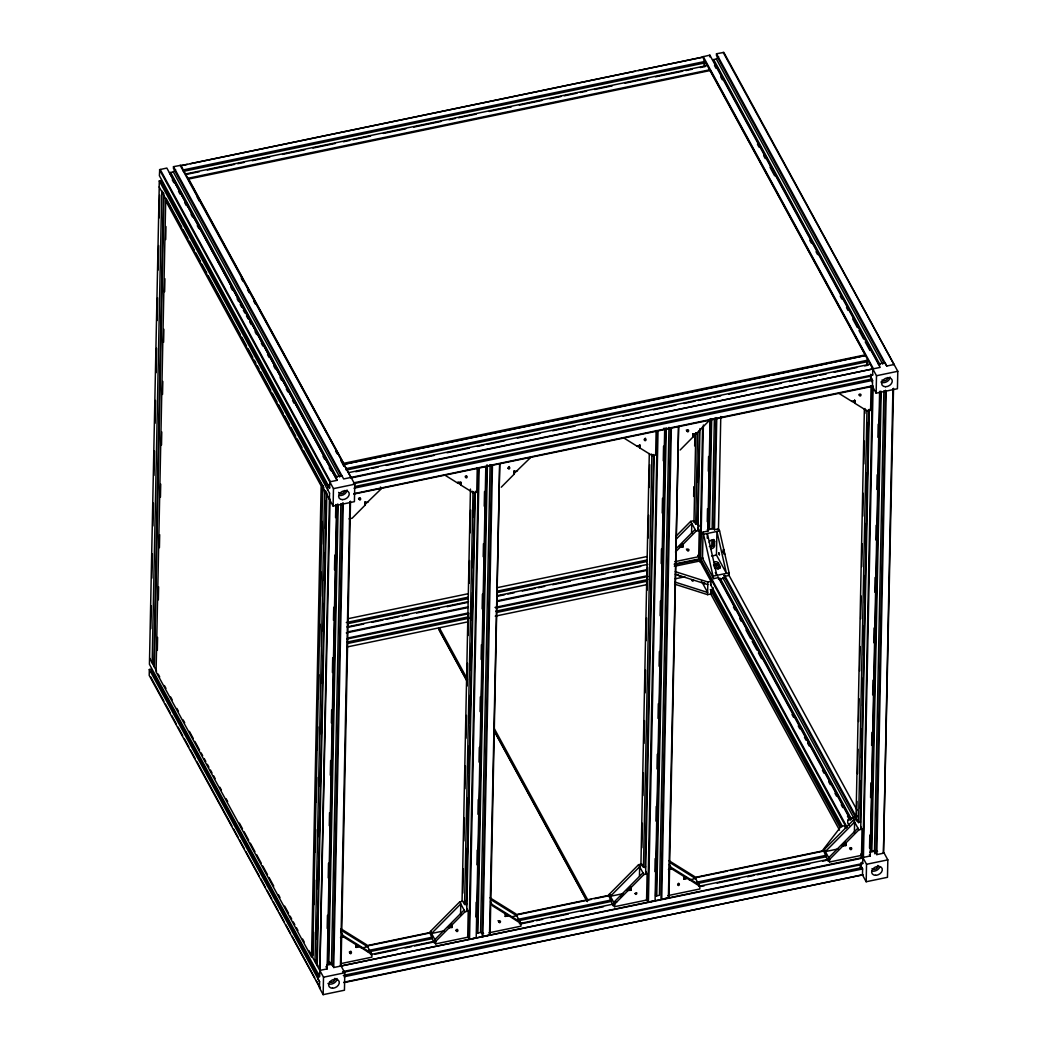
<?xml version="1.0" encoding="UTF-8"?>
<svg xmlns="http://www.w3.org/2000/svg" width="1047" height="1047" viewBox="0 0 1047 1047"><rect width="100%" height="100%" fill="white"/><g stroke="black" fill="none" stroke-linecap="round" stroke-linejoin="round"><path stroke-width="1.5" d="M699.919 562.082L702.602 426.639M319.885 987.753L149.211 675.42L149.328 669.491L151.108 669.125L319.008 977.087M341.374 476.385L173.462 168.423L173.501 166.669L180.817 165.321L354.776 484.211L354.41 501.657L333.116 506.081L159.17 186.85L159.288 180.922L161.068 180.555L328.195 487.091M337.095 480.324L166.839 168.057L159.72 169.614L159.393 175.687L329.648 487.954L329.779 481.842L337.16 480.311L335.315 476.922L341.832 475.56M150.82 628.671L151.292 605.847M151.854 578.127L152.352 553.68M152.914 525.96L153.386 503.149M153.948 475.43L154.446 450.982M155.008 423.263L155.48 400.438M156.042 372.732L156.54 348.271M157.102 320.565L157.574 297.741M158.136 270.034L158.634 245.574M159.196 217.868L159.668 195.043M161.016 183.173L161.068 180.555M161.762 191.784L152.155 662.895L153.922 662.529L163.502 193.041M154.367 666.978L163.973 195.854M157.325 650.396L157.587 637.361M158.346 599.866L158.621 586.817M159.419 547.699L159.681 534.651M160.44 497.155L160.715 484.12M161.513 445.001L161.775 431.953M162.534 394.457L162.809 381.422M163.607 342.29L163.869 329.255M164.628 291.76L164.903 278.724M165.701 239.593L165.963 226.558M313.105 955.073L313.577 932.249M314.139 904.529L314.637 880.082M315.199 852.363L315.671 829.551M316.233 801.832L316.731 777.384M317.293 749.665L317.765 726.84M318.327 699.134L318.825 674.674M319.387 646.967L319.859 624.143M320.421 596.437L320.919 571.976M321.481 544.27L321.953 521.445M322.555 492.103L322.685 485.586L312.647 956.853M324.609 490.467L315.003 961.591L316.77 961.225L326.311 493.359M317.11 939.408L317.673 911.688M318.131 888.864L318.707 861.158M319.204 836.697L319.728 810.627M320.225 786.166L320.801 758.46M321.298 733.999L321.822 707.916M322.319 683.469L322.895 655.749M323.392 631.302L323.955 603.596M324.413 580.771L324.989 553.052M325.486 528.604L326.049 500.885M317.228 965.661L326.821 494.537M317.843 973.173L317.738 978.304L319.584 981.706L319.453 987.858L323.157 994.65L344.45 990.226L344.803 972.768L341.047 965.936L350.509 501.251M327.698 489.734L327.803 484.617L329.648 488.007M329.543 493.137L319.688 976.576L149.433 664.256L159.236 186.876M319.872 970.543L330.08 499.157L329.347 499.157M323.157 994.65L323.51 977.204L312.006 956.264M333.116 506.081L333.47 488.635L329.779 481.842M327.188 928.414L327.462 915.366M328.221 877.87L328.522 863.199M329.281 825.703L329.556 812.668M330.315 775.173L330.616 760.502M331.375 723.006L331.65 709.971M332.409 672.475L332.71 657.804M333.47 620.308L333.744 607.26M334.503 569.777L334.804 555.106M335.563 517.611L335.838 504.562M327.135 968.894L336.571 505.923M337.042 504.536L327.659 964.248L331.506 963.449L340.877 503.738M328.13 963.921L337.5 504.209M328.81 964.012L338.194 504.301M333.051 966.145L342.487 503.188M343.625 465.954L343.678 463.337L188.224 178.226L709.958 69.743L865.398 354.854L343.678 463.337M353.925 493.661L872.452 385.833L862.82 858.043L333.718 967.52L343.259 502.913M341.1 966.159L340.445 966.119L349.92 501.526M359.357 946.737L356.163 947.404L355.967 944.329L371.921 954.55L371.868 957.167L341.518 963.476M365.181 505.073L364.984 501.997L365.181 505.073L352.185 518.2L348.991 518.867M356.163 947.404L355.967 944.329M466.726 903.98L464.606 904.425L462.866 901.231L459.672 901.899L430.435 931.424L430.382 934.042L433.537 941.646M468.101 621.8L439.347 627.781L439.295 630.399L466.635 680.537M434.283 943.007L434.322 941.253L435.748 943.884L467.695 937.248L468.231 911.073L466.818 908.495M435.748 943.884L435.801 941.266L430.435 931.424M451.99 927.485L451.794 924.409L448.548 927.681L451.99 927.485L451.794 924.409M461.007 485.154L460.811 482.078L457.618 482.746L461.06 482.536L461.007 485.154L473.571 492.967L476.765 492.299L477.262 467.669M460.549 914.921L460.772 903.927L459.672 901.899M462.054 901.519L470.456 489.093M462.8 893.104L463.311 868.644M463.873 840.937L464.331 818.113M464.933 788.771L465.405 765.946M465.967 738.24L466.425 715.415M467.027 686.073L467.499 663.248M468.061 635.529L468.519 612.704M469.121 583.362L469.58 560.551M470.155 532.831L470.613 510.007M464.593 904.516L473.008 492.077M466.268 903.522L466.334 900.263M466.805 877.438L467.407 848.096M467.865 825.272L468.428 797.552M468.925 773.105L469.501 745.385M469.959 722.574L470.522 694.855M471.019 670.407L471.595 642.688M472.053 619.863L472.616 592.157M473.113 567.71L473.689 539.99M474.147 517.166L474.644 492.718M466.334 905.773L474.749 493.333M466.792 910.209L475.325 491.265M468.886 939.29L478.414 468.166L479.146 468.166L469.54 939.277L467.551 936.973M475.862 916.976L476.149 902.305M476.922 864.809L477.223 850.138M477.956 814.278L478.243 799.607M479.016 762.111L479.317 747.44M480.05 711.58L480.337 696.909M481.11 659.414L481.411 644.743M482.144 608.87L482.431 594.199M483.204 556.703L483.465 543.668M484.238 506.172L484.525 491.501M485.808 466.779L476.202 937.89L469.54 939.277M486.24 467.027L476.725 933.257L480.56 932.458L483.583 933.361M477.196 932.929L486.737 465.064M477.877 933.008L487.418 465.156M480.56 932.458L490.101 464.593M491.684 465.666L482.117 935.154L482.85 936.515L490.101 934.853L499.707 463.729L489.512 935.128M482.85 936.515L492.456 465.392M514.247 474.082L514.051 471.006L514.247 474.082L501.251 487.208M508.423 915.745L505.23 916.413L505.034 913.337L520.987 923.559L520.935 926.176L488.988 932.812M645.606 866.785L643.473 867.23L641.732 864.037L638.552 864.704L609.315 894.23L609.262 896.847L613.162 905.812L613.189 904.058L614.628 906.689L646.575 900.054L647.111 873.879L645.698 871.3M614.628 906.689L614.681 904.071L609.315 894.23M630.87 890.29L630.674 887.215L627.428 890.487L630.87 890.29L630.674 887.215M639.887 447.959L639.691 444.883L639.887 447.959L652.451 455.772L655.644 455.105L656.142 430.474M639.468 876.156L639.652 866.733L638.552 864.704M640.895 865.961L649.297 453.534M641.85 847.756L642.348 823.295M642.91 795.589L643.382 772.765M643.97 743.422L644.442 720.598M645.004 692.892L645.476 670.067M646.064 640.725L646.536 617.9M647.098 590.194L647.57 567.369M648.158 538.027L648.63 515.203M649.192 487.483L649.663 464.659M643.473 867.322L651.888 454.882M645.109 867.95L653.655 454.516M645.646 873.918L654.166 455.694M647.687 902.082L657.28 430.971L658.026 430.971L648.42 902.082L646.418 899.779M654.899 871.628L655.16 858.592M655.932 821.097L656.233 806.426M656.993 768.93L657.294 754.259M658.026 718.399L658.327 703.728M659.087 666.232L659.388 651.561M660.12 615.688L660.421 601.017M661.181 563.535L661.482 548.864M662.214 512.991L662.515 498.32M663.275 460.824L663.576 446.153M665.146 428.197L655.605 896.062L659.44 895.264L668.981 427.398M656.076 895.735L665.578 429.506M656.757 895.813L666.298 427.961M670.564 428.472L660.984 897.96L661.73 899.321L668.981 897.659L678.587 426.548L668.379 897.933M661.73 899.321L671.336 428.197M682.984 546.953L682.788 543.877L679.542 547.162L682.984 546.953L682.788 543.877M687.303 878.551L684.11 879.218L683.913 876.143L699.867 886.364L699.815 888.982L667.868 895.63M680.131 450.014L693.127 436.887L692.931 433.811L696.373 433.602L709.356 420.475M684.11 879.218L683.913 876.143M693.127 436.887L692.931 433.811M691.583 532.831L691.779 523.408L690.667 521.367L693.86 520.699L695.601 523.893L697.734 523.448L699.213 526.17M693.651 496.461L693.847 486.685M694.684 445.93L694.92 434.518M693.965 522.44L695.797 432.869M695.705 523.906L697.564 432.62M705.102 62.872L705.128 61.42L183.408 169.902L183.382 171.355L705.102 62.872L703.99 60.844M697.341 524.547L697.708 506.617M698.205 482.157L698.768 454.45M697.485 523.539L699.37 430.618M697.891 529.612L699.959 428.537M697.826 527.963L699.226 530.541L698.689 556.716L674.739 561.702M709.827 56.891L709.866 55.151L702.537 56.839L876.496 375.729L876.143 393.175L897.436 388.738L897.789 371.292L723.83 52.415L716.514 53.763L716.488 55.504L884.388 363.479M674.307 564.006L700.652 558.679L703.375 425.003M718.491 579.357L724.89 578.036L724.917 576.282L729.052 575.431L729.105 572.814L719.59 530.921L718.478 528.892L714.434 529.73L713.688 528.369L707.301 529.703L708.047 531.051L703.034 532.098L702.498 558.273L713.609 578.638L718.53 577.617M707.262 521.694L707.523 508.659M708.296 471.163L708.597 456.492M707.249 538.184L707.34 533.473L716.855 575.353L715.323 572.539M707.837 531.209L710.128 418.721M708.296 529.821L710.56 418.97M708.767 529.494L711.031 418.643M713.033 587.616L712.968 590.233L710.848 590.678L710.782 593.989L707.589 594.657L707.837 582.014L675.302 571.636M709.447 529.586L711.711 418.735M710.952 585.443L711.031 581.347L699.933 560.983L674.373 566.296M711.777 546.953L711.908 540.435M712.13 529.023L714.394 418.172M714.512 545.88L713.4 543.838L713.491 539.48L714.604 541.521L714.512 545.88A2.814 2.055 -28.6 0 1 710.481 548.602M713.387 546.403L713.517 539.872M713.753 528.473L716.017 417.609M714.486 529.821L716.75 418.97M713.609 578.638L703.034 532.098M714.892 568.312L713.674 565.184M716.449 555.028L716.92 531.483L726.435 573.363L716.449 555.028L711.659 556.036M718.451 530.62L720.781 416.51M719.564 567.827L718.334 565.563L718.386 562.946A2.814 1.78 1.2 0 0 713.596 562.304M720.218 567.212L718.386 562.946M724.877 554.19L723.045 552.306L723.817 549.544M860.555 822.091L858.422 822.536L856.682 819.343L853.488 820.01L824.264 849.536L824.211 852.153L828.112 861.118L828.138 859.365L829.577 861.995L861.511 855.36L862.047 829.185L860.647 826.607M829.577 861.995L829.63 859.378L824.264 849.536M845.819 845.596L845.623 842.521L842.364 845.793L845.819 845.596L845.623 842.521M854.836 403.265L854.64 400.19L854.836 403.265L867.4 411.078L870.594 410.411L871.091 385.78M856.93 815.665L847.769 820.246L847.704 822.863L849.196 825.573M854.378 833.032L854.601 822.039L853.488 820.01M856.001 819.605L864.377 408.801M856.564 820.966L856.956 801.4M857.532 773.694L858.03 749.233M858.592 721.527L859.05 698.702M859.626 670.983L860.124 646.536M860.686 618.829L861.144 596.005M861.746 566.663L862.218 543.838M862.78 516.119L863.238 493.307M863.84 463.952L864.312 441.14M864.874 413.421L864.966 408.526M858.553 822.589L866.968 410.162M860.49 808.559L861.053 780.853M861.524 758.028L862.126 728.686M862.584 705.861L863.147 678.142M863.618 655.33L864.22 625.988M864.678 603.164L865.241 575.444M865.751 550.997L866.314 523.278M866.772 500.453L867.335 472.747M867.845 448.299L868.369 422.216M860.333 822.222L868.735 409.796M860.739 828.295L869.285 409.351M860.752 865.398L860.804 862.833M870.711 376.828L870.764 374.263M861.301 857.1L861.328 856.237M871.771 381.749L871.824 379.027L354.894 486.515M862.61 868.788L862.479 874.952L866.183 881.744L887.476 877.307L887.83 859.862L884.126 853.069L876.745 854.614M862.715 863.657L862.833 857.506L870.227 855.962L879.624 391.382M872.57 380.218L872.439 386.382L876.143 393.175M872.674 375.101L872.727 368.793M861.275 854.81L862.807 857.689L863.422 857.388L873.106 386.251L353.834 494.066M866.183 881.744L866.536 864.285L860.87 853.907M869.547 848.096L869.808 835.061M870.581 797.565L870.882 782.894M871.641 745.399L871.902 732.363M872.674 694.868L872.976 680.197M873.735 642.701L874.036 628.03M874.769 592.17L875.07 577.499M875.829 540.003L876.13 525.332M876.863 489.459L877.164 474.788M877.923 437.306L878.184 424.257M880.056 391.63L870.685 851.329L874.52 850.53L877.543 851.447M871.156 851.015L880.527 391.303M871.837 851.093L881.208 391.382M874.52 850.53L883.89 390.832M874.834 853.829L874.886 851.211L869.677 852.297M876.064 853.24L885.513 390.269M886.246 391.63L876.81 854.601L874.467 850.295M884.126 853.253L883.459 853.213L892.934 388.62M893.523 388.345L883.459 853.213M702.537 57.153L180.804 165.701L187.204 164.366M863.147 874.808L343.966 982.217M872.387 386.225L873.028 386.264M862.427 874.795L343.874 982.636M509.156 466.53L508.397 467.302M350.85 951.186L349.279 952.05M645.449 438.183L644.402 439.046M822.34 850.714L841.094 826.41L844.288 825.743L845.767 828.452M359.985 497.757L358.532 498.372M457.212 929.278L456.008 929.932M678.678 883.236L678.024 883.773M364.932 504.615L381.422 488.674L380.493 486.973M513.998 473.624L530.489 457.67M692.878 436.429L696.124 433.144M676.061 536.129L690.667 521.367M676.035 539.31L691.779 523.408L696.033 531.209L699.226 530.541M675.996 548.824L695.103 529.507M675.472 551.991L679.791 547.62M683.05 544.335L696.033 531.209M434.885 939.578L464.109 910.039M435.801 941.266L448.797 928.139M452.042 924.867L465.038 911.741L468.231 911.073M642.989 872.845L613.751 902.383L616.958 901.716M614.681 904.071L627.677 890.945M630.922 887.673L643.905 874.546L647.111 873.879M828.701 857.689L857.925 828.151M829.63 859.378L842.613 846.251M845.871 842.979L858.854 829.852L862.047 829.185M335.053 476.398L169.483 172.716L173.318 171.917L175.621 169.666M712.51 59.81L716.344 59.012L718.648 56.76M149.695 658.223L156.592 671.219M466.295 475.835L465.261 476.267M687.761 429.78L686.256 430.095M850.858 847.612L849.575 848.018M350.994 477.288L351.059 477.969L873.46 368.793L703.204 56.525M859.888 394.13L859.077 394.379M687.814 549.152L686.374 549.138M499.406 920.823L497.953 920.81M857.506 816.307L847.769 820.246M320.395 970.294L319.741 970.281M863.422 857.388L340.445 966.119M707.837 582.014L711.031 581.347M190.41 163.698L635.32 71.196M638.513 70.529L702.537 57.219M185.633 173.972L707.353 65.49M186.523 174.365L199.336 171.708M207.332 170.046L234.541 164.392M237.734 163.725L244.134 162.39M252.144 160.728L269.746 157.063M282.546 154.406L304.952 149.747M312.961 148.085L335.367 143.426M343.364 141.764L349.763 140.429M352.97 139.761L370.573 136.097M383.372 133.44L405.778 128.781M413.787 127.119L440.983 121.465M448.993 119.79L455.393 118.468M458.599 117.801L476.202 114.136M489.001 111.479L511.407 106.82M519.404 105.158L541.809 100.499M549.819 98.824L561.022 96.507M564.215 95.84L577.028 93.17M580.221 92.502L586.621 91.181M594.631 89.519L612.233 85.854M625.033 83.184L647.439 78.525M655.435 76.863L682.644 71.209M685.85 70.542L692.25 69.22M700.247 67.545L703.453 66.89M769.362 375.873L343.652 464.384L865.463 355.496L772.555 375.206M348.481 472.668L870.201 364.186M355.784 471.726L368.583 469.069M371.777 468.402L378.189 467.067M386.186 465.405L403.789 461.74M416.588 459.083L434.204 455.419M447.004 452.762L469.409 448.103M477.406 446.441L483.806 445.106M487.012 444.438L504.615 440.774M517.414 438.117L539.82 433.458M552.633 430.801L575.025 426.142M583.035 424.467L589.435 423.145M592.641 422.478L610.244 418.813M623.044 416.156L640.646 412.492M653.446 409.835L675.852 405.176M683.861 403.514L695.064 401.184M698.257 400.517L711.07 397.847M714.263 397.193L720.663 395.858M728.673 394.195L746.275 390.531M759.075 387.874L781.481 383.215M789.49 381.54L800.68 379.21M803.887 378.556L816.686 375.886M819.893 375.219L826.292 373.897M834.289 372.235L856.695 367.576M864.704 365.9L867.898 365.246L866.824 360.377M878.328 364.003L884.859 362.655L886.704 366.044L894.086 364.513M354.148 482.746L872.674 374.931M353.415 483.74L870.345 376.253L871.143 379.904M333.47 488.635L354.776 484.211M876.496 375.729L897.789 371.292M354.03 488.203L872.557 380.388L870.227 375.978M365.233 502.455L368.426 501.801M514.299 471.464L517.493 470.797M624.182 438.196L636.746 446.009L639.939 445.341M693.179 434.269L696.373 433.602M839.131 393.502L851.695 401.315L854.889 400.648M704.147 534.127L719.59 530.921M679.542 547.162L682.736 546.495M347.787 618.751L467.813 593.793M496.618 587.799L647.059 556.52M346.282 622.533L467.917 597.235M496.723 591.254L647.164 559.975M347.853 623.659L467.891 598.701M496.697 592.707L647.138 561.428M346.91 626.944L468.533 601.645M497.351 595.651L647.779 564.372M347.813 627.323L363.806 623.999M371.816 622.337L383.019 620.007M386.212 619.34L399.025 616.683M402.218 616.016L408.618 614.681M416.627 613.019L439.033 608.359M447.03 606.697L467.839 602.365M496.644 596.384L504.641 594.722M507.847 594.055L514.247 592.72M522.244 591.058L535.056 588.401M538.25 587.733L544.649 586.399M552.659 584.736L570.262 581.072M583.061 578.415L605.467 573.756M613.477 572.094L619.876 570.759M623.07 570.092L640.672 566.427M723.045 552.306L723.765 552.162M151.056 671.742L152.09 671.52L317.66 975.189M347.826 631.891L467.852 606.933M496.658 600.939L647.098 569.66M700.652 558.679L703.309 558.116M346.282 632.898L467.917 607.613M496.723 601.619L647.164 570.34M674.373 564.686L699.972 559.36M347.774 638.016L467.8 613.058M495.009 607.404L647.046 575.798M347.041 639.01L468.676 613.725M495.885 608.058L647.923 576.452M713.923 564.438L717.116 563.77M346.923 642.112L468.559 616.827M495.768 611.173L647.792 579.554M347.669 643.473L469.292 618.188M496.5 612.521L646.941 581.242M347.251 646.928L438.287 627.991L467.184 681.008M495.244 616.146L646.981 584.606M675.276 578.795L684.856 576.805M713.661 576.02L729.105 572.814M704.657 583.048L703.597 583.271A2.814 0.746 78.3 0 0 704.566 582.786M340.458 937.641L343.652 936.973L356.216 944.787M668.405 869.455L671.598 868.788L684.162 876.601M355.915 946.946L359.108 946.279M448.548 927.681L451.741 927.027M508.175 915.287L505.23 916.413M627.428 890.487L630.621 889.832M683.861 878.76L687.054 878.093M842.364 845.793L845.557 845.138M365.783 945.886L431.403 932.249M516.223 914.607L610.65 894.976M693.873 877.674L825.101 850.386M367.301 945.965L431.325 932.655M517.742 914.685L591.359 899.373M594.552 898.706L610.558 895.381M695.378 877.752L727.39 871.091M730.597 870.423L825.01 850.792M361.28 948.072L367.667 946.75L371.921 954.55M444.321 930.809L431.547 933.466L460.772 903.927L465.038 911.741M511.931 916.753L516.734 915.759L520.987 923.559M623.201 893.615L610.427 896.271L639.652 866.733L643.905 874.546M689.214 879.886L695.601 878.564L699.867 886.364M838.15 848.921L825.376 851.577L854.601 822.039L858.854 829.852M368.308 950.506L432.319 937.196M517.139 919.554L611.566 899.923M696.386 882.281L826.018 855.334M368.269 951.959L432.293 938.649M518.71 920.679L611.54 901.375M697.956 883.406L825.991 856.786M370.52 954.576L434.544 941.266M519.364 923.624L613.778 903.993M698.611 886.364L828.242 859.404M374.63 954.301L397.035 949.642M405.032 947.98L411.432 946.645M414.638 945.991L432.241 942.326M520.254 924.017L533.067 921.36M536.26 920.693L542.66 919.358M550.67 917.696L568.272 914.044M581.072 911.374L603.478 906.715M701.097 886.416L704.304 885.749M717.103 883.092L739.509 878.433M747.519 876.771L753.919 875.436M757.112 874.769L774.728 871.117M777.921 870.45L784.321 869.115M787.527 868.447L809.933 863.788M822.733 861.131L825.939 860.464M326.651 965.216L331.873 964.13M319.819 970.412L327.201 968.881L325.97 966.617M648.42 902.082L655.082 900.695L664.675 429.584L663.942 428.223M342.591 971.655L862.715 863.5L861.969 862.139M343.455 972.31L860.385 864.822L861.184 868.473M323.51 977.204L344.803 972.768M866.536 864.285L887.83 859.862M343.337 975.411L861.864 867.597M344.07 976.772L862.597 868.958L860.254 864.547M723.176 52.376L894.086 364.683M351.046 477.602L180.149 165.295M675.25 574.253L707.785 584.619M675.079 582.106L707.628 592.471L701.477 581.203M674.582 584.134L707.589 594.657M854.588 402.807L851.695 401.315M639.638 447.501L636.746 446.009M457.84 482.065L460.536 483.74M457.618 482.746L460.759 484.696M445.302 475.39L457.866 483.204M668.915 860.621L694.501 876.522L695.601 878.564L670.028 862.649M670.669 867.086L698.938 884.663M490.035 897.816L515.621 913.717L516.734 915.759L491.148 899.844M491.789 904.281L520.058 921.857M505.282 913.795L492.718 905.982L490.454 901.833M340.982 928.807L366.555 944.721L367.667 946.75L340.746 930.011M342.722 935.272L370.991 952.862M716.514 53.763L886.77 366.031M716.344 59.012L882.686 364.12M713.661 59.574L880.004 364.67M713.072 59.954L879.428 365.05M709.866 55.151L880.187 367.392L343.678 478.95L173.501 166.669M714.512 65.49L716.069 68.356M720.755 76.941L722.325 79.808M757.465 144.264L759.023 147.13M763.721 155.728L765.278 158.594M769.964 167.193L774.649 175.778M809.789 240.234L811.36 243.1M816.045 251.699L817.602 254.565M840.257 296.105L841.814 298.971M846.5 307.569L848.057 310.422M852.742 319.021L857.428 327.619M858.998 330.486L863.683 339.071M865.241 341.937L869.926 350.536M728.11 573.704L856.996 810.103M724.524 575.274L856.498 817.354M718.242 565.563L719.799 568.429M723.699 575.588L855.687 817.668M714.97 563.338L718.098 569.071M722.783 577.656L853.986 818.309M720.1 578.219L851.303 818.859M651.522 454.071L652.451 455.772M719.511 578.598L850.727 819.238M717.862 576.661L850.635 820.167M869.416 854.627L870.149 855.975M733.45 607.051L735.007 609.917M739.692 618.515L741.263 621.381M745.948 629.967L750.634 638.565M752.191 641.431L756.876 650.03M758.434 652.896L761.562 658.615M792.016 714.486L793.587 717.352M798.272 725.937L799.829 728.804M804.515 737.402L806.085 740.268M807.643 743.134L809.2 746.001M822.484 770.343L824.041 773.209M828.727 781.808L830.284 784.674M834.969 793.26L836.54 796.126M841.225 804.724L842.783 807.59M847.468 816.189L849.038 819.055M699.501 556.559L847.102 827.287M698.022 555.211L699.906 558.679M698.048 555.433L846.434 827.601M710.416 584.291L842.403 826.371M712.091 589.16L841.736 826.934M712.3 590.128L841.16 826.476M710.311 589.526L839.956 827.3M710.612 593.701L839.511 830.101M472.642 491.265L473.571 492.967M669.334 864.639L671.598 868.788M439.347 627.781L467.472 679.359M494.027 728.071L587.773 899.988M493.752 729.72L587.485 901.65M493.975 730.688L586.935 901.179M197.189 197.098L199.401 201.168M335.616 450.995L337.095 453.704M340.798 460.497L343.756 465.928M241.294 278.266L242.852 281.133M247.537 289.731L249.107 292.597M253.793 301.196L255.35 304.062M173.318 171.917L339.673 477.026M170.635 172.48L336.99 477.589M170.059 172.86L335.629 476.529M172.271 179.835L173.841 182.688M178.527 191.287L180.084 194.153M184.769 202.752L186.327 205.618M191.012 214.203L192.583 217.069M197.268 225.668L198.825 228.534M230.85 287.258L232.408 290.124M237.093 298.722L238.651 301.588M240.221 304.455L241.778 307.321M243.336 310.174L244.906 313.04M246.464 315.906L248.021 318.772M249.592 321.638L251.149 324.505M255.062 331.663L256.62 334.53M261.305 343.128L262.862 345.994M267.548 354.58L269.118 357.446M273.804 366.044L275.361 368.91M280.046 377.509L281.604 380.362M286.289 388.961L287.86 391.827M292.545 400.425L294.102 403.291M323 456.283L324.557 459.149M329.255 467.747L330.813 470.613M160.191 169.444L330.433 481.712L329.831 481.973L159.524 169.758M162.049 182.95L326.834 485.193M159.288 180.922L329.543 493.189M162.18 191.182L163.738 194.048M166.08 198.354L181.694 227.003M183.264 229.869L187.95 238.454M189.507 241.32L194.192 249.919M195.75 252.785L200.448 261.37M202.006 264.237L206.691 272.835M208.248 275.701L240.273 334.425M241.831 337.291L246.516 345.89M248.087 348.756L252.772 357.341M254.329 360.207L255.887 363.073M257.457 365.94L259.015 368.806M260.572 371.672L270.728 390.295M272.285 393.162L276.984 401.747M278.541 404.613L283.227 413.212M284.784 416.078L289.469 424.676M291.04 427.529L295.725 436.128M297.283 438.994L301.968 447.593M303.525 450.459L323.837 487.693M325.395 490.559L326.965 493.425M340.733 931.608L343.652 936.973M331.441 963.214L333.784 967.507M329.844 962.088L331.415 964.954M152.574 662.306L154.131 665.172M315.016 960.243L318.131 965.975M158.149 674.085L159.707 676.938M164.392 685.536L165.963 688.403M170.648 697.001L172.205 699.867M176.891 708.453L178.448 711.319M183.133 719.917L184.704 722.783M189.389 731.369L193.289 738.541M194.86 741.407L199.545 749.992M201.103 752.858L202.66 755.725M204.23 758.591L205.788 761.457M207.345 764.323L208.916 767.189M210.473 770.055L212.031 772.908M213.601 775.775L215.159 778.641M219.844 787.239L221.401 790.105M226.087 798.704L227.657 801.557M239.37 823.047L242.498 828.779M244.056 831.645L248.741 840.244M250.298 843.097L254.984 851.695M256.554 854.561L261.24 863.16M262.797 866.026L267.482 874.611M269.04 877.478L273.738 886.076M278.423 894.675L279.981 897.541M284.666 906.126L288.566 913.285M290.137 916.151L291.694 919.017M293.252 921.884L294.822 924.75M296.38 927.616L297.937 930.482M302.622 939.08L304.193 941.934M308.878 950.532L310.435 953.398M149.328 669.491L319.584 981.759M150.65 676.886L163.934 701.241M165.491 704.108L170.177 712.706M171.734 715.559L176.42 724.158M177.99 727.024L182.675 735.622M184.233 738.488L188.918 747.074M190.475 749.94L195.161 758.538M196.731 761.405L231.871 825.861M233.429 828.727L238.114 837.325M239.684 840.191L244.37 848.777M245.927 851.643L259.211 875.999M260.768 878.865L265.454 887.45M267.011 890.316L271.697 898.915M273.267 901.781L277.952 910.38M279.51 913.233L284.195 921.831M285.766 924.697L290.451 933.296M292.008 936.162L314.65 977.702M316.22 980.555L320.12 987.727M723.097 549.688L724.158 554.347M866.419 360.626L867.217 364.264M703.977 61.694L705.05 66.55M704.108 64.364L704.644 66.799M860.241 866.288L860.778 868.709M709.931 70.581L188.211 179.142M334.857 978.317A3.377 2.46 -28.6 0 1 333.312 981.576A3.377 2.46 -28.6 0 1 329.465 981.955M337.082 978.526A5.641 4.096 -28.6 0 1 333.718 983.251A5.641 4.096 -28.6 0 1 327.933 983.499M344.921 490.402A3.377 2.46 -28.6 0 1 342.094 493.582A3.377 2.46 -28.6 0 1 338.626 492.391M347.054 489.97A5.641 4.096 -28.6 0 1 338.979 495.401M887.935 377.496A3.377 2.46 -28.6 0 1 885.526 380.519A3.377 2.46 -28.6 0 1 881.954 380.048M890.068 377.051A5.641 4.096 -28.6 0 1 886.704 381.762A5.641 4.096 -28.6 0 1 880.92 382.024M877.883 865.411A3.377 2.46 -28.6 0 1 875.959 868.892A3.377 2.46 -28.6 0 1 871.994 868.617M879.899 866.785A5.641 4.096 -28.6 0 1 872.046 871.065M709.277 542.621A2.814 2.055 -28.6 0 1 711.986 539.886A2.814 2.055 -28.6 0 1 714.604 541.521M713.544 564.922A2.814 1.78 1.1 0 1 716.2 564.372A2.814 1.78 1.1 0 1 718.334 565.563M713.4 543.838A2.814 2.055 -28.6 0 1 709.369 546.56M720.231 566.335A2.814 1.78 1.2 0 1 718.504 568.586A2.814 1.78 1.2 0 1 714.918 567.448M680.629 575.942A2.814 2.055 -28.6 0 1 678.011 574.319M692.473 533.499A2.814 0.746 78.3 0 1 692.63 533.316M620.989 896.978A2.814 1.78 1.2 0 1 621.264 896.075M621.669 895.695A2.814 1.78 1.2 0 1 622.219 895.394M165.688 200.788L156.082 671.912L311.535 957.023L321.141 485.9L165.688 200.788M346.256 468.598L346.23 470.051L867.95 361.568L867.989 360.116L346.256 468.598M718.805 552.803L719.407 554.779L718.805 552.803M691.661 580.3C693.507 583.114 694.671 578.114 691.661 580.3M358.977 499.197C360.495 502.259 361.935 496.121 358.977 499.197M349.724 952.862C351.242 955.937 352.682 949.786 349.724 952.862M465.444 477.052C466.962 480.128 468.402 473.977 465.444 477.052M508.044 468.192C509.562 471.268 511.001 465.117 508.044 468.192M456.204 930.718C457.722 933.793 459.162 927.642 456.204 930.718M498.791 921.87C500.309 924.933 501.749 918.795 498.791 921.87M644.324 439.858C645.842 442.933 647.282 436.782 644.324 439.858M686.924 430.998C688.442 434.073 689.868 427.922 686.924 430.998M687.198 550.198C688.717 553.274 690.156 547.123 687.198 550.198M635.084 893.523C636.602 896.598 638.029 890.447 635.084 893.523M677.671 884.676C679.189 887.738 680.629 881.6 677.671 884.676M859.273 395.164C860.791 398.24 862.231 392.088 859.273 395.164M850.02 848.829C851.538 851.905 852.978 845.754 850.02 848.829M332.514 988.211A5.641 4.096 -28.6 0 0 339.149 981.51A5.641 4.096 -28.6 0 0 330.276 981.405A5.641 4.096 -28.6 0 0 332.514 988.211M342.487 499.641A5.641 4.096 -28.6 0 0 349.109 492.941A5.641 4.096 -28.6 0 0 340.249 492.849A5.641 4.096 -28.6 0 0 342.487 499.641M885.5 386.736A5.641 4.096 -28.6 0 0 892.136 380.035A5.641 4.096 -28.6 0 0 883.262 379.93A5.641 4.096 -28.6 0 0 885.5 386.736M875.541 875.305A5.641 4.096 -28.6 0 0 882.176 868.604A5.641 4.096 -28.6 0 0 873.303 868.5A5.641 4.096 -28.6 0 0 875.541 875.305"/></g></svg>
